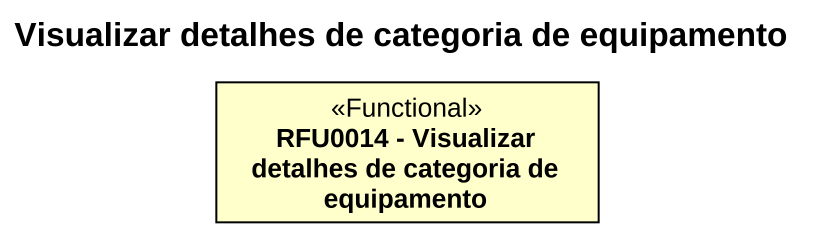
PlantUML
@startuml
title Visualizar detalhes de categoria de equipamento
hide circle
hide empty members
class "RFU0014 - Visualizar detalhes de categoria de equipamento" as RFU0014_Visualizar_detalhes <<Functional>>
@enduml
